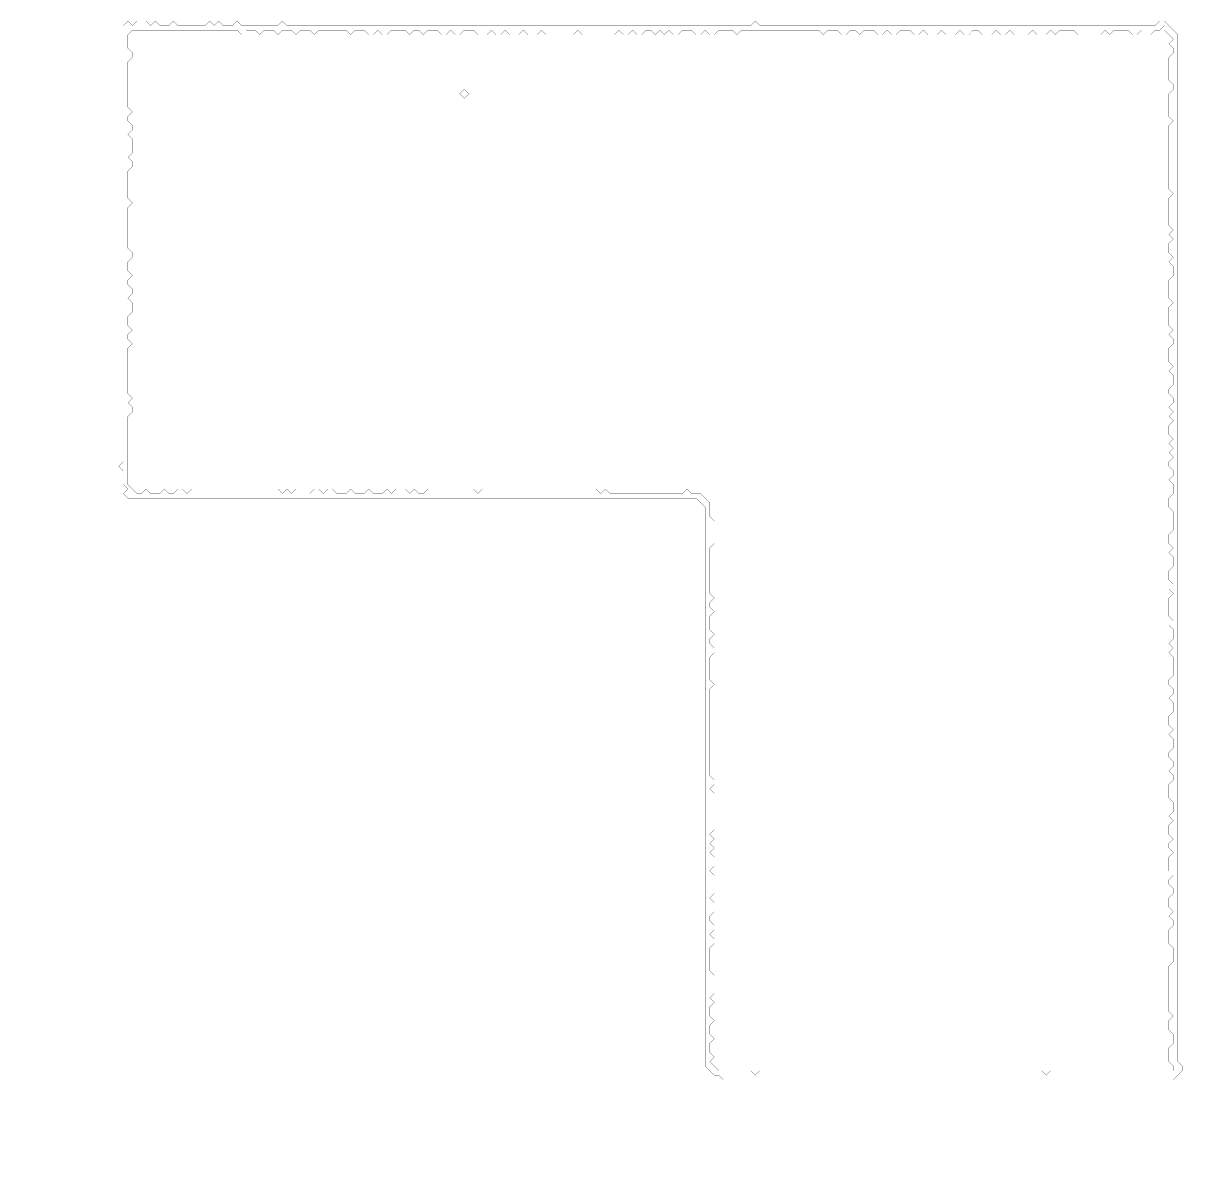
# Model space of a CAD drawing. Header units: metres. Extents: x 0 to 5055, y -5055 to 0.
# Drawn here: x 0 to 2528, y -5055 to -2537 of the extents above; entities that cross this region are included whole.
import ezdxf

# ---------------------------------------------------------------- set-up
doc = ezdxf.new("R2010")
doc.units = ezdxf.units.M
doc.layers.add('conductor', color=1, linetype='Continuous')
doc.layers.add('substrate', color=5, linetype='Continuous')

msp = doc.modelspace()

# ---------------------------------------------------------------- linework, layer by layer
at = {"layer": 'conductor', "const_width": 0.5}
for points in [[(2483, -2542.4), (2473.1, -2552.3), (2463.3, -2552.3), (2453.4, -2562.2), (2443.5, -2562.2), (2433.6, -2552.3), (2423.7, -2562.2), (2413.8, -2562.2), (2403.9, -2552.3), (2394, -2552.3), (2384.1, -2552.3), (2374.2, -2552.3), (2364.3, -2562.2), (2354.4, -2552.3), (2344.5, -2562.2), (2334.6, -2562.2), (2324.8, -2562.2), (2314.9, -2562.2), (2305, -2562.2), (2295.1, -2562.2), (2285.2, -2552.3), (2275.3, -2552.3), (2265.4, -2552.3), (2255.5, -2552.3), (2245.6, -2562.2), (2235.7, -2552.3), (2225.8, -2562.2), (2215.9, -2562.2), (2206, -2562.2), (2196.2, -2552.3), (2186.3, -2562.2), (2176.4, -2562.2), (2166.5, -2562.2), (2156.6, -2562.2), (2146.7, -2552.3), (2136.8, -2562.2), (2126.9, -2562.2), (2117, -2552.3), (2107.1, -2562.2), (2097.2, -2562.2), (2087.3, -2562.2), (2077.4, -2552.3), (2067.5, -2552.3), (2057.7, -2562.2), (2047.8, -2562.2), (2037.9, -2552.3), (2028, -2562.2), (2018.1, -2562.2), (2008.2, -2562.2), (1998.3, -2552.3), (1988.4, -2562.2), (1978.5, -2562.2), (1968.6, -2562.2), (1958.7, -2552.3), (1948.8, -2562.2), (1938.9, -2562.2), (1929.1, -2552.3), (1919.2, -2552.3), (1909.3, -2552.3), (1899.4, -2562.2), (1889.5, -2562.2), (1879.6, -2552.3), (1869.7, -2562.2), (1859.8, -2562.2), (1849.9, -2552.3), (1840, -2552.3), (1830.1, -2552.3), (1820.2, -2562.2), (1810.3, -2552.3), (1800.4, -2552.3), (1790.6, -2562.2), (1780.7, -2562.2), (1770.8, -2552.3), (1760.9, -2552.3), (1751, -2552.3), (1741.1, -2562.2), (1731.2, -2552.3), (1721.3, -2552.3), (1711.4, -2552.3), (1701.5, -2552.3), (1691.6, -2552.3), (1681.7, -2552.3), (1671.8, -2552.3), (1662, -2552.3), (1652.1, -2552.3), (1642.2, -2552.3), (1632.3, -2552.3), (1622.4, -2552.3), (1612.5, -2552.3), (1602.6, -2552.3), (1592.7, -2552.3), (1582.8, -2552.3), (1572.9, -2552.3), (1563, -2552.3), (1553.1, -2562.2), (1543.2, -2552.3), (1533.3, -2552.3), (1523.5, -2552.3), (1513.6, -2552.3), (1503.7, -2562.2), (1493.8, -2562.2), (1483.9, -2552.3), (1474, -2562.2), (1464.1, -2562.2), (1454.2, -2552.3), (1444.3, -2552.3), (1434.4, -2552.3), (1424.5, -2562.2), (1414.6, -2562.2), (1404.7, -2552.3), (1394.9, -2562.2), (1385, -2552.3), (1375.1, -2562.2), (1365.2, -2552.3), (1355.3, -2552.3), (1345.4, -2562.2), (1335.5, -2562.2), (1325.6, -2552.3), (1315.7, -2562.2), (1305.8, -2562.2), (1295.9, -2552.3), (1286, -2562.2), (1276.1, -2562.2), (1266.2, -2562.2), (1256.4, -2562.2), (1246.5, -2562.2), (1236.6, -2562.2), (1226.7, -2562.2), (1216.8, -2562.2), (1206.9, -2552.3), (1197, -2562.2), (1187.1, -2562.2), (1177.2, -2562.2), (1167.3, -2562.2), (1157.4, -2562.2), (1147.5, -2562.2), (1137.6, -2562.2), (1127.8, -2552.3), (1117.9, -2562.2), (1108, -2562.2), (1098.1, -2562.2), (1088.2, -2552.3), (1078.3, -2562.2), (1068.4, -2562.2), (1058.5, -2562.2), (1048.6, -2552.3), (1038.7, -2562.2), (1028.8, -2562.2), (1018.9, -2552.3), (1009, -2562.2), (999.2, -2562.2), (989.3, -2562.2), (979.4, -2552.3), (969.5, -2552.3), (959.6, -2552.3), (949.7, -2562.2), (939.8, -2562.2), (929.9, -2552.3), (920, -2562.2), (910.1, -2562.2), (900.2, -2552.3), (890.3, -2552.3), (880.4, -2552.3), (870.5, -2562.2), (860.7, -2552.3), (850.8, -2552.3), (840.9, -2562.2), (831, -2552.3), (821.1, -2552.3), (811.2, -2552.3), (801.3, -2552.3), (791.4, -2562.2), (781.5, -2562.2), (771.6, -2552.3), (761.7, -2562.2), (751.8, -2562.2), (741.9, -2552.3), (732.1, -2552.3), (722.2, -2552.3), (712.3, -2562.2), (702.4, -2552.3), (692.5, -2552.3), (682.6, -2552.3), (672.7, -2552.3), (662.8, -2552.3), (652.9, -2552.3), (643, -2552.3), (633.1, -2562.2), (623.2, -2552.3), (613.3, -2552.3), (603.4, -2552.3), (593.6, -2562.2), (583.7, -2552.3), (573.8, -2552.3), (563.9, -2552.3), (554, -2562.2), (544.1, -2552.3), (534.2, -2552.3), (524.3, -2552.3), (514.4, -2562.2), (504.5, -2552.3), (494.6, -2552.3), (484.7, -2552.3), (474.8, -2562.2), (465, -2552.3), (455.1, -2552.3), (445.2, -2552.3), (435.3, -2552.3), (425.4, -2552.3), (415.5, -2552.3), (405.6, -2552.3), (395.7, -2552.3), (385.8, -2552.3), (375.9, -2552.3), (366, -2552.3), (356.1, -2552.3), (346.2, -2552.3), (336.3, -2552.3), (326.5, -2552.3), (316.6, -2552.3), (306.7, -2552.3), (296.8, -2552.3), (286.9, -2552.3), (277, -2552.3), (267.1, -2552.3), (257.2, -2552.3), (247.3, -2552.3), (237.4, -2552.3), (227.5, -2562.2), (227.5, -2572.1), (227.5, -2582), (227.5, -2591.9), (237.4, -2601.7), (237.4, -2611.6), (227.5, -2621.5), (227.5, -2631.4), (227.5, -2641.3), (227.5, -2651.2), (227.5, -2661.1), (227.5, -2671), (227.5, -2680.9), (227.5, -2690.8), (227.5, -2700.7), (227.5, -2710.6), (227.5, -2720.5), (237.4, -2730.4), (227.5, -2740.2), (227.5, -2750.1), (237.4, -2760), (237.4, -2769.9), (227.5, -2779.8), (237.4, -2789.7), (237.4, -2799.6), (237.4, -2809.5), (237.4, -2819.4), (227.5, -2829.3), (237.4, -2839.2), (237.4, -2849.1), (227.5, -2859), (227.5, -2868.8), (227.5, -2878.7), (227.5, -2888.6), (227.5, -2898.5), (227.5, -2908.4), (227.5, -2918.3), (237.4, -2928.2), (227.5, -2938.1), (227.5, -2948), (227.5, -2957.9), (227.5, -2967.8), (227.5, -2977.7), (227.5, -2987.6), (227.5, -2997.5), (227.5, -3007.3), (227.5, -3017.2), (227.5, -3027.1), (237.4, -3037), (237.4, -3046.9), (227.5, -3056.8), (227.5, -3066.7), (227.5, -3076.6), (237.4, -3086.5), (227.5, -3096.4), (227.5, -3106.3), (237.4, -3116.2), (237.4, -3126.1), (227.5, -3135.9), (237.4, -3145.8), (237.4, -3155.7), (237.4, -3165.6), (227.5, -3175.5), (227.5, -3185.4), (227.5, -3195.3), (237.4, -3205.2), (227.5, -3215.1), (227.5, -3225), (237.4, -3234.9), (227.5, -3244.8), (227.5, -3254.7), (227.5, -3264.6), (227.5, -3274.4), (227.5, -3284.3), (227.5, -3294.2), (227.5, -3304.1), (227.5, -3314), (227.5, -3323.9), (227.5, -3333.8), (227.5, -3343.7), (237.4, -3353.6), (227.5, -3363.5), (237.4, -3373.4), (237.4, -3383.3), (227.5, -3393.2), (227.5, -3403), (227.5, -3412.9), (227.5, -3422.8), (227.5, -3432.7), (227.5, -3442.6), (227.5, -3452.5), (227.5, -3462.4), (227.5, -3472.3), (227.5, -3482.2), (227.5, -3492.1), (227.5, -3502), (227.5, -3511.9), (227.5, -3521.8), (227.5, -3531.7), (227.5, -3541.5), (237.4, -3551.4), (247.3, -3561.3), (257.2, -3561.3), (267.1, -3551.4), (277, -3561.3), (286.9, -3561.3), (296.8, -3561.3), (306.7, -3551.4), (316.6, -3561.3), (326.5, -3561.3), (336.3, -3551.4), (346.2, -3551.4), (356.1, -3561.3), (366, -3551.4), (375.9, -3551.4), (385.8, -3551.4), (395.7, -3551.4), (405.6, -3551.4), (415.5, -3551.4), (425.4, -3551.4), (435.3, -3551.4), (445.2, -3551.4), (455.1, -3551.4), (465, -3551.4), (474.8, -3551.4), (484.7, -3551.4), (494.6, -3551.4), (504.5, -3551.4), (514.4, -3551.4), (524.3, -3551.4), (534.2, -3551.4), (544.1, -3551.4), (554, -3551.4), (563.9, -3561.3), (573.8, -3551.4), (583.7, -3561.3), (593.6, -3551.4), (603.4, -3551.4), (613.3, -3551.4), (623.2, -3561.3), (633.1, -3551.4), (643, -3551.4), (652.9, -3561.3), (662.8, -3551.4), (672.7, -3551.4), (682.6, -3561.3), (692.5, -3561.3), (702.4, -3561.3), (712.3, -3551.4), (722.2, -3561.3), (732.1, -3561.3), (741.9, -3561.3), (751.8, -3551.4), (761.7, -3561.3), (771.6, -3561.3), (781.5, -3561.3), (791.4, -3551.4), (801.3, -3561.3), (811.2, -3551.4), (821.1, -3551.4), (831, -3551.4), (840.9, -3561.3), (850.8, -3551.4), (860.7, -3561.3), (870.5, -3561.3), (880.4, -3551.4), (890.3, -3551.4), (900.2, -3551.4), (910.1, -3551.4), (920, -3551.4), (929.9, -3551.4), (939.8, -3551.4), (949.7, -3551.4), (959.6, -3551.4), (969.5, -3551.4), (979.4, -3551.4), (989.3, -3561.3), (999.2, -3551.4), (1009, -3551.4), (1018.9, -3551.4), (1028.8, -3551.4), (1038.7, -3551.4), (1048.6, -3551.4), (1058.5, -3551.4), (1068.4, -3551.4), (1078.3, -3551.4), (1088.2, -3551.4), (1098.1, -3551.4), (1108, -3551.4), (1117.9, -3551.4), (1127.8, -3551.4), (1137.6, -3551.4), (1147.5, -3551.4), (1157.4, -3551.4), (1167.3, -3551.4), (1177.2, -3551.4), (1187.1, -3551.4), (1197, -3551.4), (1206.9, -3551.4), (1216.8, -3551.4), (1226.7, -3551.4), (1236.6, -3551.4), (1246.5, -3551.4), (1256.4, -3561.3), (1266.2, -3551.4), (1276.1, -3561.3), (1286, -3561.3), (1295.9, -3561.3), (1305.8, -3561.3), (1315.7, -3561.3), (1325.6, -3561.3), (1335.5, -3561.3), (1345.4, -3561.3), (1355.3, -3561.3), (1365.2, -3561.3), (1375.1, -3561.3), (1385, -3561.3), (1394.9, -3561.3), (1404.7, -3561.3), (1414.6, -3561.3), (1424.5, -3561.3), (1434.4, -3561.3), (1444.3, -3551.4), (1454.2, -3561.3), (1464.1, -3561.3), (1474, -3561.3), (1483.9, -3571.2), (1493.8, -3581.1), (1493.8, -3591), (1493.8, -3600.9), (1493.8, -3610.8), (1503.7, -3620.7), (1503.7, -3630.6), (1503.7, -3640.5), (1503.7, -3650.4), (1503.7, -3660.3), (1503.7, -3670.1), (1493.8, -3680), (1493.8, -3689.9), (1493.8, -3699.8), (1493.8, -3709.7), (1493.8, -3719.6), (1493.8, -3729.5), (1493.8, -3739.4), (1493.8, -3749.3), (1493.8, -3759.2), (1493.8, -3769.1), (1493.8, -3779), (1503.7, -3788.9), (1493.8, -3798.8), (1493.8, -3808.6), (1503.7, -3818.5), (1493.8, -3828.4), (1493.8, -3838.3), (1493.8, -3848.2), (1493.8, -3858.1), (1503.7, -3868), (1493.8, -3877.9), (1493.8, -3887.8), (1503.7, -3897.7), (1503.7, -3907.6), (1493.8, -3917.5), (1493.8, -3927.4), (1493.8, -3937.2), (1493.8, -3947.1), (1493.8, -3957), (1493.8, -3966.9), (1503.7, -3976.8), (1493.8, -3986.7), (1493.8, -3996.6), (1493.8, -4006.5), (1493.8, -4016.4), (1493.8, -4026.3), (1493.8, -4036.2), (1493.8, -4046.1), (1493.8, -4056), (1493.8, -4065.8), (1493.8, -4075.7), (1493.8, -4085.6), (1493.8, -4095.5), (1493.8, -4105.4), (1493.8, -4115.3), (1493.8, -4125.2), (1493.8, -4135.1), (1493.8, -4145), (1493.8, -4154.9), (1493.8, -4164.8), (1493.8, -4174.7), (1503.7, -4184.6), (1503.7, -4194.5), (1493.8, -4204.3), (1503.7, -4214.2), (1503.7, -4224.1), (1503.7, -4234), (1503.7, -4243.9), (1503.7, -4253.8), (1503.7, -4263.7), (1503.7, -4273.6), (1503.7, -4283.5), (1503.7, -4293.4), (1493.8, -4303.3), (1503.7, -4313.2), (1493.8, -4323.1), (1503.7, -4332.9), (1493.8, -4342.8), (1503.7, -4352.7), (1503.7, -4362.6), (1503.7, -4372.5), (1493.8, -4382.4), (1503.7, -4392.3), (1503.7, -4402.2), (1503.7, -4412.1), (1503.7, -4422), (1503.7, -4431.9), (1493.8, -4441.8), (1503.7, -4451.7), (1503.7, -4461.6), (1503.7, -4471.4), (1493.8, -4481.3), (1493.8, -4491.2), (1503.7, -4501.1), (1503.7, -4511), (1493.8, -4520.9), (1503.7, -4530.8), (1503.7, -4540.7), (1493.8, -4550.6), (1493.8, -4560.5), (1493.8, -4570.4), (1493.8, -4580.3), (1493.8, -4590.2), (1493.8, -4600), (1503.7, -4609.9), (1503.7, -4619.8), (1503.7, -4629.7), (1503.7, -4639.6), (1503.7, -4649.5), (1493.8, -4659.4), (1503.7, -4669.3), (1493.8, -4679.2), (1493.8, -4689.1), (1493.8, -4699), (1503.7, -4708.9), (1493.8, -4718.8), (1493.8, -4728.7), (1493.8, -4738.5), (1503.7, -4748.4), (1493.8, -4758.3), (1493.8, -4768.2), (1493.8, -4778.1), (1503.7, -4788), (1493.8, -4797.9), (1503.7, -4807.8), (1513.6, -4817.7), (1523.5, -4817.7), (1533.3, -4817.7), (1543.2, -4817.7), (1553.1, -4817.7), (1563, -4817.7), (1572.9, -4817.7), (1582.8, -4817.7), (1592.7, -4827.6), (1602.6, -4817.7), (1612.5, -4817.7), (1622.4, -4817.7), (1632.3, -4817.7), (1642.2, -4817.7), (1652.1, -4817.7), (1662, -4817.7), (1671.8, -4817.7), (1681.7, -4817.7), (1691.6, -4817.7), (1701.5, -4817.7), (1711.4, -4817.7), (1721.3, -4817.7), (1731.2, -4817.7), (1741.1, -4817.7), (1751, -4817.7), (1760.9, -4817.7), (1770.8, -4817.7), (1780.7, -4817.7), (1790.6, -4817.7), (1800.4, -4817.7), (1810.3, -4817.7), (1820.2, -4817.7), (1830.1, -4817.7), (1840, -4817.7), (1849.9, -4817.7), (1859.8, -4817.7), (1869.7, -4817.7), (1879.6, -4817.7), (1889.5, -4817.7), (1899.4, -4817.7), (1909.3, -4817.7), (1919.2, -4817.7), (1929.1, -4817.7), (1938.9, -4817.7), (1948.8, -4817.7), (1958.7, -4817.7), (1968.6, -4817.7), (1978.5, -4817.7), (1988.4, -4817.7), (1998.3, -4817.7), (2008.2, -4817.7), (2018.1, -4817.7), (2028, -4817.7), (2037.9, -4817.7), (2047.8, -4817.7), (2057.7, -4817.7), (2067.5, -4817.7), (2077.4, -4817.7), (2087.3, -4817.7), (2097.2, -4817.7), (2107.1, -4817.7), (2117, -4817.7), (2126.9, -4817.7), (2136.8, -4817.7), (2146.7, -4817.7), (2156.6, -4817.7), (2166.5, -4817.7), (2176.4, -4817.7), (2186.3, -4817.7), (2196.2, -4817.7), (2206, -4817.7), (2215.9, -4817.7), (2225.8, -4827.6), (2235.7, -4817.7), (2245.6, -4817.7), (2255.5, -4817.7), (2265.4, -4817.7), (2275.3, -4817.7), (2285.2, -4817.7), (2295.1, -4817.7), (2305, -4817.7), (2314.9, -4817.7), (2324.8, -4817.7), (2334.6, -4817.7), (2344.5, -4817.7), (2354.4, -4817.7), (2364.3, -4817.7), (2374.2, -4817.7), (2384.1, -4817.7), (2394, -4817.7), (2403.9, -4817.7), (2413.8, -4817.7), (2423.7, -4817.7), (2433.6, -4817.7), (2443.5, -4817.7), (2453.4, -4817.7), (2463.3, -4817.7), (2473.1, -4817.7), (2483, -4817.7), (2492.9, -4817.7), (2502.8, -4817.7), (2502.8, -4807.8), (2492.9, -4797.9), (2492.9, -4788), (2492.9, -4778.1), (2492.9, -4768.2), (2502.8, -4758.3), (2502.8, -4748.4), (2502.8, -4738.5), (2492.9, -4728.7), (2492.9, -4718.8), (2492.9, -4708.9), (2502.8, -4699), (2492.9, -4689.1), (2492.9, -4679.2), (2492.9, -4669.3), (2492.9, -4659.4), (2492.9, -4649.5), (2492.9, -4639.6), (2492.9, -4629.7), (2492.9, -4619.8), (2492.9, -4609.9), (2492.9, -4600), (2492.9, -4590.2), (2502.8, -4580.3), (2502.8, -4570.4), (2502.8, -4560.5), (2502.8, -4550.6), (2492.9, -4540.7), (2492.9, -4530.8), (2492.9, -4520.9), (2492.9, -4511), (2502.8, -4501.1), (2502.8, -4491.2), (2492.9, -4481.3), (2502.8, -4471.4), (2492.9, -4461.6), (2492.9, -4451.7), (2492.9, -4441.8), (2502.8, -4431.9), (2502.8, -4422), (2492.9, -4412.1), (2492.9, -4402.2), (2502.8, -4392.3), (2492.9, -4382.4), (2492.9, -4372.5), (2492.9, -4362.6), (2492.9, -4352.7), (2502.8, -4342.8), (2492.9, -4332.9), (2492.9, -4323.1), (2502.8, -4313.2), (2492.9, -4303.3), (2492.9, -4293.4), (2492.9, -4283.5), (2502.8, -4273.6), (2492.9, -4263.7), (2502.8, -4253.8), (2502.8, -4243.9), (2502.8, -4234), (2492.9, -4224.1), (2492.9, -4214.2), (2492.9, -4204.3), (2492.9, -4194.5), (2502.8, -4184.6), (2502.8, -4174.7), (2492.9, -4164.8), (2502.8, -4154.9), (2502.8, -4145), (2492.9, -4135.1), (2492.9, -4125.2), (2502.8, -4115.3), (2502.8, -4105.4), (2502.8, -4095.5), (2492.9, -4085.6), (2502.8, -4075.7), (2492.9, -4065.8), (2492.9, -4056), (2492.9, -4046.1), (2502.8, -4036.2), (2502.8, -4026.3), (2502.8, -4016.4), (2492.9, -4006.5), (2502.8, -3996.6), (2502.8, -3986.7), (2492.9, -3976.8), (2492.9, -3966.9), (2502.8, -3957), (2502.8, -3947.1), (2502.8, -3937.2), (2502.8, -3927.4), (2502.8, -3917.5), (2492.9, -3907.6), (2502.8, -3897.7), (2492.9, -3887.8), (2502.8, -3877.9), (2502.8, -3868), (2502.8, -3858.1), (2492.9, -3848.2), (2502.8, -3838.3), (2492.9, -3828.4), (2492.9, -3818.5), (2492.9, -3808.6), (2492.9, -3798.8), (2492.9, -3788.9), (2502.8, -3779), (2492.9, -3769.1), (2502.8, -3759.2), (2492.9, -3749.3), (2492.9, -3739.4), (2492.9, -3729.5), (2502.8, -3719.6), (2502.8, -3709.7), (2502.8, -3699.8), (2492.9, -3689.9), (2502.8, -3680), (2492.9, -3670.1), (2492.9, -3660.3), (2492.9, -3650.4), (2502.8, -3640.5), (2502.8, -3630.6), (2502.8, -3620.7), (2502.8, -3610.8), (2502.8, -3600.9), (2492.9, -3591), (2492.9, -3581.1), (2492.9, -3571.2), (2502.8, -3561.3), (2502.8, -3551.4), (2502.8, -3541.5), (2492.9, -3531.7), (2502.8, -3521.8), (2502.8, -3511.9), (2492.9, -3502), (2492.9, -3492.1), (2502.8, -3482.2), (2492.9, -3472.3), (2502.8, -3462.4), (2492.9, -3452.5), (2502.8, -3442.6), (2492.9, -3432.7), (2492.9, -3422.8), (2492.9, -3412.9), (2502.8, -3403), (2492.9, -3393.2), (2502.8, -3383.3), (2492.9, -3373.4), (2502.8, -3363.5), (2502.8, -3353.6), (2492.9, -3343.7), (2492.9, -3333.8), (2502.8, -3323.9), (2502.8, -3314), (2502.8, -3304.1), (2492.9, -3294.2), (2502.8, -3284.3), (2492.9, -3274.4), (2492.9, -3264.6), (2492.9, -3254.7), (2492.9, -3244.8), (2502.8, -3234.9), (2502.8, -3225), (2492.9, -3215.1), (2502.8, -3205.2), (2492.9, -3195.3), (2492.9, -3185.4), (2492.9, -3175.5), (2492.9, -3165.6), (2492.9, -3155.7), (2502.8, -3145.8), (2492.9, -3135.9), (2492.9, -3126.1), (2492.9, -3116.2), (2492.9, -3106.3), (2492.9, -3096.4), (2502.8, -3086.5), (2502.8, -3076.6), (2502.8, -3066.7), (2492.9, -3056.8), (2502.8, -3046.9), (2492.9, -3037), (2492.9, -3027.1), (2492.9, -3017.2), (2502.8, -3007.3), (2492.9, -2997.5), (2502.8, -2987.6), (2492.9, -2977.7), (2492.9, -2967.8), (2492.9, -2957.9), (2492.9, -2948), (2492.9, -2938.1), (2492.9, -2928.2), (2492.9, -2918.3), (2502.8, -2908.4), (2492.9, -2898.5), (2492.9, -2888.6), (2492.9, -2878.7), (2492.9, -2868.8), (2492.9, -2859), (2492.9, -2849.1), (2492.9, -2839.2), (2492.9, -2829.3), (2492.9, -2819.4), (2492.9, -2809.5), (2492.9, -2799.6), (2492.9, -2789.7), (2492.9, -2779.8), (2492.9, -2769.9), (2492.9, -2760), (2502.8, -2750.1), (2492.9, -2740.2), (2492.9, -2730.4), (2492.9, -2720.5), (2492.9, -2710.6), (2492.9, -2700.7), (2492.9, -2690.8), (2502.8, -2680.9), (2502.8, -2671), (2492.9, -2661.1), (2492.9, -2651.2), (2492.9, -2641.3), (2492.9, -2631.4), (2492.9, -2621.5), (2492.9, -2611.6), (2502.8, -2601.7), (2502.8, -2591.9), (2492.9, -2582), (2502.8, -2572.1), (2492.9, -2562.2), (2483, -2552.3)], [(949.7, -2690.8), (959.6, -2680.9), (969.5, -2690.8), (959.6, -2700.7)]]:
    msp.add_lwpolyline(points, close=True, dxfattribs=at)
at = {"layer": 'substrate', "const_width": 0.5}
for points in [[(0, -2532.5), (0, -2542.4), (0, -2552.3), (0, -2562.2), (0, -2572.1), (0, -2582), (0, -2591.9), (0, -2601.7), (0, -2611.6), (0, -2621.5), (0, -2631.4), (0, -2641.3), (0, -2651.2), (0, -2661.1), (0, -2671), (0, -2680.9), (0, -2690.8), (0, -2700.7), (0, -2710.6), (0, -2720.5), (0, -2730.4), (0, -2740.2), (0, -2750.1), (0, -2760), (0, -2769.9), (0, -2779.8), (0, -2789.7), (0, -2799.6), (0, -2809.5), (0, -2819.4), (0, -2829.3), (0, -2839.2), (0, -2849.1), (0, -2859), (0, -2868.8), (0, -2878.7), (0, -2888.6), (0, -2898.5), (0, -2908.4), (0, -2918.3), (0, -2928.2), (0, -2938.1), (0, -2948), (0, -2957.9), (0, -2967.8), (0, -2977.7), (0, -2987.6), (0, -2997.5), (0, -3007.3), (0, -3017.2), (0, -3027.1), (0, -3037), (0, -3046.9), (0, -3056.8), (0, -3066.7), (0, -3076.6), (0, -3086.5), (0, -3096.4), (0, -3106.3), (0, -3116.2), (0, -3126.1), (0, -3135.9), (0, -3145.8), (0, -3155.7), (0, -3165.6), (0, -3175.5), (0, -3185.4), (0, -3195.3), (0, -3205.2), (0, -3215.1), (0, -3225), (0, -3234.9), (0, -3244.8), (0, -3254.7), (0, -3264.6), (0, -3274.4), (0, -3284.3), (0, -3294.2), (0, -3304.1), (0, -3314), (0, -3323.9), (0, -3333.8), (0, -3343.7), (0, -3353.6), (0, -3363.5), (0, -3373.4), (0, -3383.3), (0, -3393.2), (0, -3403), (0, -3412.9), (0, -3422.8), (0, -3432.7), (0, -3442.6), (0, -3452.5), (0, -3462.4), (0, -3472.3), (0, -3482.2), (0, -3492.1), (0, -3502), (0, -3511.9), (0, -3521.8), (0, -3531.7), (0, -3541.5), (0, -3551.4), (0, -3561.3), (0, -3571.2), (0, -3581.1), (0, -3591), (0, -3600.9), (0, -3610.8), (0, -3620.7), (0, -3630.6), (0, -3640.5), (0, -3650.4), (0, -3660.3), (0, -3670.1), (0, -3680), (0, -3689.9), (0, -3699.8), (0, -3709.7), (0, -3719.6), (0, -3729.5), (0, -3739.4), (0, -3749.3), (0, -3759.2), (0, -3769.1), (0, -3779), (0, -3788.9), (0, -3798.8), (0, -3808.6), (0, -3818.5), (0, -3828.4), (0, -3838.3), (0, -3848.2), (0, -3858.1), (0, -3868), (0, -3877.9), (0, -3887.8), (0, -3897.7), (0, -3907.6), (0, -3917.5), (0, -3927.4), (0, -3937.2), (0, -3947.1), (0, -3957), (0, -3966.9), (0, -3976.8), (0, -3986.7), (0, -3996.6), (0, -4006.5), (0, -4016.4), (0, -4026.3), (0, -4036.2), (0, -4046.1), (0, -4056), (0, -4065.8), (0, -4075.7), (0, -4085.6), (0, -4095.5), (0, -4105.4), (0, -4115.3), (0, -4125.2), (0, -4135.1), (0, -4145), (0, -4154.9), (0, -4164.8), (0, -4174.7), (0, -4184.6), (0, -4194.5), (0, -4204.3), (0, -4214.2), (0, -4224.1), (0, -4234), (0, -4243.9), (0, -4253.8), (0, -4263.7), (0, -4273.6), (0, -4283.5), (0, -4293.4), (0, -4303.3), (0, -4313.2), (0, -4323.1), (0, -4332.9), (0, -4342.8), (0, -4352.7), (0, -4362.6), (0, -4372.5), (0, -4382.4), (0, -4392.3), (0, -4402.2), (0, -4412.1), (0, -4422), (0, -4431.9), (0, -4441.8), (0, -4451.7), (0, -4461.6), (0, -4471.4), (0, -4481.3), (0, -4491.2), (0, -4501.1), (0, -4511), (0, -4520.9), (0, -4530.8), (0, -4540.7), (0, -4550.6), (0, -4560.5), (0, -4570.4), (0, -4580.3), (0, -4590.2), (0, -4600), (0, -4609.9), (0, -4619.8), (0, -4629.7), (0, -4639.6), (0, -4649.5), (0, -4659.4), (0, -4669.3), (0, -4679.2), (0, -4689.1), (0, -4699), (0, -4708.9), (0, -4718.8), (0, -4728.7), (0, -4738.5), (0, -4748.4), (0, -4758.3), (0, -4768.2), (0, -4778.1), (0, -4788), (0, -4797.9), (0, -4807.8), (0, -4817.7), (0, -4827.6), (0, -4837.5), (0, -4847.4), (0, -4857.3), (0, -4867.1), (0, -4877), (0, -4886.9), (0, -4896.8), (0, -4906.7), (0, -4916.6), (0, -4926.5), (0, -4936.4), (0, -4946.3), (0, -4956.2), (0, -4966.1), (0, -4976), (0, -4985.9), (0, -4995.8), (0, -5005.6), (0, -5015.5), (0, -5025.4), (0, -5035.3), (0, -5045.2), (0, -5055.1), (9.9, -5055.1), (19.8, -5055.1), (29.7, -5055.1), (39.6, -5055.1), (49.5, -5055.1), (59.4, -5055.1), (69.2, -5055.1), (79.1, -5055.1), (89, -5055.1), (98.9, -5055.1), (108.8, -5055.1), (118.7, -5055.1), (128.6, -5055.1), (138.5, -5055.1), (148.4, -5055.1), (158.3, -5055.1), (168.2, -5055.1), (178.1, -5055.1), (188, -5055.1), (197.9, -5055.1), (207.7, -5055.1), (217.6, -5055.1), (227.5, -5055.1), (237.4, -5055.1), (247.3, -5055.1), (257.2, -5055.1), (267.1, -5055.1), (277, -5055.1), (286.9, -5055.1), (296.8, -5055.1), (306.7, -5055.1), (316.6, -5055.1), (326.5, -5055.1), (336.3, -5055.1), (346.2, -5055.1), (356.1, -5055.1), (366, -5055.1), (375.9, -5055.1), (385.8, -5055.1), (395.7, -5055.1), (405.6, -5055.1), (415.5, -5055.1), (425.4, -5055.1), (435.3, -5055.1), (445.2, -5055.1), (455.1, -5055.1), (465, -5055.1), (474.8, -5055.1), (484.7, -5055.1), (494.6, -5055.1), (504.5, -5055.1), (514.4, -5055.1), (524.3, -5055.1), (534.2, -5055.1), (544.1, -5055.1), (554, -5055.1), (563.9, -5055.1), (573.8, -5055.1), (583.7, -5055.1), (593.6, -5055.1), (603.4, -5055.1), (613.3, -5055.1), (623.2, -5055.1), (633.1, -5055.1), (643, -5055.1), (652.9, -5055.1), (662.8, -5055.1), (672.7, -5055.1), (682.6, -5055.1), (692.5, -5055.1), (702.4, -5055.1), (712.3, -5055.1), (722.2, -5055.1), (732.1, -5055.1), (741.9, -5055.1), (751.8, -5055.1), (761.7, -5055.1), (771.6, -5055.1), (781.5, -5055.1), (791.4, -5055.1), (801.3, -5055.1), (811.2, -5055.1), (821.1, -5055.1), (831, -5055.1), (840.9, -5055.1), (850.8, -5055.1), (860.7, -5055.1), (870.5, -5055.1), (880.4, -5055.1), (890.3, -5055.1), (900.2, -5055.1), (910.1, -5055.1), (920, -5055.1), (929.9, -5055.1), (939.8, -5055.1), (949.7, -5055.1), (959.6, -5055.1), (969.5, -5055.1), (979.4, -5055.1), (989.3, -5055.1), (999.2, -5055.1), (1009, -5055.1), (1018.9, -5055.1), (1028.8, -5055.1), (1038.7, -5055.1), (1048.6, -5055.1), (1058.5, -5055.1), (1068.4, -5055.1), (1078.3, -5055.1), (1088.2, -5055.1), (1098.1, -5055.1), (1108, -5055.1), (1117.9, -5055.1), (1127.8, -5055.1), (1137.6, -5055.1), (1147.5, -5055.1), (1157.4, -5055.1), (1167.3, -5055.1), (1177.2, -5055.1), (1187.1, -5055.1), (1197, -5055.1), (1206.9, -5055.1), (1216.8, -5055.1), (1226.7, -5055.1), (1236.6, -5055.1), (1246.5, -5055.1), (1256.4, -5055.1), (1266.2, -5055.1), (1276.1, -5055.1), (1286, -5055.1), (1295.9, -5055.1), (1305.8, -5055.1), (1315.7, -5055.1), (1325.6, -5055.1), (1335.5, -5055.1), (1345.4, -5055.1), (1355.3, -5055.1), (1365.2, -5055.1), (1375.1, -5055.1), (1385, -5055.1), (1394.9, -5055.1), (1404.7, -5055.1), (1414.6, -5055.1), (1424.5, -5055.1), (1434.4, -5055.1), (1444.3, -5055.1), (1454.2, -5055.1), (1464.1, -5055.1), (1474, -5055.1), (1483.9, -5055.1), (1493.8, -5055.1), (1503.7, -5055.1), (1513.6, -5055.1), (1523.5, -5055.1), (1533.3, -5055.1), (1543.2, -5055.1), (1553.1, -5055.1), (1563, -5055.1), (1572.9, -5055.1), (1582.8, -5055.1), (1592.7, -5055.1), (1602.6, -5055.1), (1612.5, -5055.1), (1622.4, -5055.1), (1632.3, -5055.1), (1642.2, -5055.1), (1652.1, -5055.1), (1662, -5055.1), (1671.8, -5055.1), (1681.7, -5055.1), (1691.6, -5055.1), (1701.5, -5055.1), (1711.4, -5055.1), (1721.3, -5055.1), (1731.2, -5055.1), (1741.1, -5055.1), (1751, -5055.1), (1760.9, -5055.1), (1770.8, -5055.1), (1780.7, -5055.1), (1790.6, -5055.1), (1800.4, -5055.1), (1810.3, -5055.1), (1820.2, -5055.1), (1830.1, -5055.1), (1840, -5055.1), (1849.9, -5055.1), (1859.8, -5055.1), (1869.7, -5055.1), (1879.6, -5055.1), (1889.5, -5055.1), (1899.4, -5055.1), (1909.3, -5055.1), (1919.2, -5055.1), (1929.1, -5055.1), (1938.9, -5055.1), (1948.8, -5055.1), (1958.7, -5055.1), (1968.6, -5055.1), (1978.5, -5055.1), (1988.4, -5055.1), (1998.3, -5055.1), (2008.2, -5055.1), (2018.1, -5055.1), (2028, -5055.1), (2037.9, -5055.1), (2047.8, -5055.1), (2057.7, -5055.1), (2067.5, -5055.1), (2077.4, -5055.1), (2087.3, -5055.1), (2097.2, -5055.1), (2107.1, -5055.1), (2117, -5055.1), (2126.9, -5055.1), (2136.8, -5055.1), (2146.7, -5055.1), (2156.6, -5055.1), (2166.5, -5055.1), (2176.4, -5055.1), (2186.3, -5055.1), (2196.2, -5055.1), (2206, -5055.1), (2215.9, -5055.1), (2225.8, -5055.1), (2235.7, -5055.1), (2245.6, -5055.1), (2255.5, -5055.1), (2265.4, -5055.1), (2275.3, -5055.1), (2285.2, -5055.1), (2295.1, -5055.1), (2305, -5055.1), (2314.9, -5055.1), (2324.8, -5055.1), (2334.6, -5055.1), (2344.5, -5055.1), (2354.4, -5055.1), (2364.3, -5055.1), (2374.2, -5055.1), (2384.1, -5055.1), (2394, -5055.1), (2403.9, -5055.1), (2413.8, -5055.1), (2423.7, -5055.1), (2433.6, -5055.1), (2443.5, -5055.1), (2453.4, -5055.1), (2463.3, -5055.1), (2473.1, -5055.1), (2483, -5055.1), (2492.9, -5055.1), (2502.8, -5055.1), (2512.7, -5055.1), (2522.6, -5055.1), (2532.5, -5055.1)], [(2483, -2532.5), (2492.9, -2542.4), (2502.8, -2552.3), (2512.7, -2562.2), (2512.7, -2572.1), (2512.7, -2582), (2512.7, -2591.9), (2512.7, -2601.7), (2512.7, -2611.6), (2512.7, -2621.5), (2512.7, -2631.4), (2512.7, -2641.3), (2512.7, -2651.2), (2512.7, -2661.1), (2512.7, -2671), (2512.7, -2680.9), (2512.7, -2690.8), (2512.7, -2700.7), (2512.7, -2710.6), (2512.7, -2720.5), (2512.7, -2730.4), (2512.7, -2740.2), (2512.7, -2750.1), (2512.7, -2760), (2512.7, -2769.9), (2512.7, -2779.8), (2512.7, -2789.7), (2512.7, -2799.6), (2512.7, -2809.5), (2512.7, -2819.4), (2512.7, -2829.3), (2512.7, -2839.2), (2512.7, -2849.1), (2512.7, -2859), (2512.7, -2868.8), (2512.7, -2878.7), (2512.7, -2888.6), (2512.7, -2898.5), (2512.7, -2908.4), (2512.7, -2918.3), (2512.7, -2928.2), (2512.7, -2938.1), (2512.7, -2948), (2512.7, -2957.9), (2512.7, -2967.8), (2512.7, -2977.7), (2512.7, -2987.6), (2512.7, -2997.5), (2512.7, -3007.3), (2512.7, -3017.2), (2512.7, -3027.1), (2512.7, -3037), (2512.7, -3046.9), (2512.7, -3056.8), (2512.7, -3066.7), (2512.7, -3076.6), (2512.7, -3086.5), (2512.7, -3096.4), (2512.7, -3106.3), (2512.7, -3116.2), (2512.7, -3126.1), (2512.7, -3135.9), (2512.7, -3145.8), (2512.7, -3155.7), (2512.7, -3165.6), (2512.7, -3175.5), (2512.7, -3185.4), (2512.7, -3195.3), (2512.7, -3205.2), (2512.7, -3215.1), (2512.7, -3225), (2512.7, -3234.9), (2512.7, -3244.8), (2512.7, -3254.7), (2512.7, -3264.6), (2512.7, -3274.4), (2512.7, -3284.3), (2512.7, -3294.2), (2512.7, -3304.1), (2512.7, -3314), (2512.7, -3323.9), (2512.7, -3333.8), (2512.7, -3343.7), (2512.7, -3353.6), (2512.7, -3363.5), (2512.7, -3373.4), (2512.7, -3383.3), (2512.7, -3393.2), (2512.7, -3403), (2512.7, -3412.9), (2512.7, -3422.8), (2512.7, -3432.7), (2512.7, -3442.6), (2512.7, -3452.5), (2512.7, -3462.4), (2512.7, -3472.3), (2512.7, -3482.2), (2512.7, -3492.1), (2512.7, -3502), (2512.7, -3511.9), (2512.7, -3521.8), (2512.7, -3531.7), (2512.7, -3541.5), (2512.7, -3551.4), (2512.7, -3561.3), (2512.7, -3571.2), (2512.7, -3581.1), (2512.7, -3591), (2512.7, -3600.9), (2512.7, -3610.8), (2512.7, -3620.7), (2512.7, -3630.6), (2512.7, -3640.5), (2512.7, -3650.4), (2512.7, -3660.3), (2512.7, -3670.1), (2512.7, -3680), (2512.7, -3689.9), (2512.7, -3699.8), (2512.7, -3709.7), (2512.7, -3719.6), (2512.7, -3729.5), (2512.7, -3739.4), (2512.7, -3749.3), (2512.7, -3759.2), (2512.7, -3769.1), (2512.7, -3779), (2512.7, -3788.9), (2512.7, -3798.8), (2512.7, -3808.6), (2512.7, -3818.5), (2512.7, -3828.4), (2512.7, -3838.3), (2512.7, -3848.2), (2512.7, -3858.1), (2512.7, -3868), (2512.7, -3877.9), (2512.7, -3887.8), (2512.7, -3897.7), (2512.7, -3907.6), (2512.7, -3917.5), (2512.7, -3927.4), (2512.7, -3937.2), (2512.7, -3947.1), (2512.7, -3957), (2512.7, -3966.9), (2512.7, -3976.8), (2512.7, -3986.7), (2512.7, -3996.6), (2512.7, -4006.5), (2512.7, -4016.4), (2512.7, -4026.3), (2512.7, -4036.2), (2512.7, -4046.1), (2512.7, -4056), (2512.7, -4065.8), (2512.7, -4075.7), (2512.7, -4085.6), (2512.7, -4095.5), (2512.7, -4105.4), (2512.7, -4115.3), (2512.7, -4125.2), (2512.7, -4135.1), (2512.7, -4145), (2512.7, -4154.9), (2512.7, -4164.8), (2512.7, -4174.7), (2512.7, -4184.6), (2512.7, -4194.5), (2512.7, -4204.3), (2512.7, -4214.2), (2512.7, -4224.1), (2512.7, -4234), (2512.7, -4243.9), (2512.7, -4253.8), (2512.7, -4263.7), (2512.7, -4273.6), (2512.7, -4283.5), (2512.7, -4293.4), (2512.7, -4303.3), (2512.7, -4313.2), (2512.7, -4323.1), (2512.7, -4332.9), (2512.7, -4342.8), (2512.7, -4352.7), (2512.7, -4362.6), (2512.7, -4372.5), (2512.7, -4382.4), (2512.7, -4392.3), (2512.7, -4402.2), (2512.7, -4412.1), (2512.7, -4422), (2512.7, -4431.9), (2512.7, -4441.8), (2512.7, -4451.7), (2512.7, -4461.6), (2512.7, -4471.4), (2512.7, -4481.3), (2512.7, -4491.2), (2512.7, -4501.1), (2512.7, -4511), (2512.7, -4520.9), (2512.7, -4530.8), (2512.7, -4540.7), (2512.7, -4550.6), (2512.7, -4560.5), (2512.7, -4570.4), (2512.7, -4580.3), (2512.7, -4590.2), (2512.7, -4600), (2512.7, -4609.9), (2512.7, -4619.8), (2512.7, -4629.7), (2512.7, -4639.6), (2512.7, -4649.5), (2512.7, -4659.4), (2512.7, -4669.3), (2512.7, -4679.2), (2512.7, -4689.1), (2512.7, -4699), (2512.7, -4708.9), (2512.7, -4718.8), (2512.7, -4728.7), (2512.7, -4738.5), (2512.7, -4748.4), (2512.7, -4758.3), (2512.7, -4768.2), (2512.7, -4778.1), (2512.7, -4788), (2512.7, -4797.9), (2522.6, -4807.8), (2522.6, -4817.7), (2512.7, -4827.6), (2502.8, -4837.5), (2492.9, -4837.5), (2483, -4837.5), (2473.1, -4837.5), (2463.3, -4837.5), (2453.4, -4837.5), (2443.5, -4837.5), (2433.6, -4837.5), (2423.7, -4837.5), (2413.8, -4837.5), (2403.9, -4837.5), (2394, -4837.5), (2384.1, -4837.5), (2374.2, -4837.5), (2364.3, -4837.5), (2354.4, -4837.5), (2344.5, -4837.5), (2334.6, -4837.5), (2324.8, -4837.5), (2314.9, -4837.5), (2305, -4837.5), (2295.1, -4837.5), (2285.2, -4837.5), (2275.3, -4837.5), (2265.4, -4837.5), (2255.5, -4837.5), (2245.6, -4837.5), (2235.7, -4837.5), (2225.8, -4837.5), (2215.9, -4837.5), (2206, -4837.5), (2196.2, -4837.5), (2186.3, -4837.5), (2176.4, -4837.5), (2166.5, -4837.5), (2156.6, -4837.5), (2146.7, -4837.5), (2136.8, -4837.5), (2126.9, -4837.5), (2117, -4837.5), (2107.1, -4837.5), (2097.2, -4837.5), (2087.3, -4837.5), (2077.4, -4837.5), (2067.5, -4837.5), (2057.7, -4837.5), (2047.8, -4837.5), (2037.9, -4837.5), (2028, -4837.5), (2018.1, -4837.5), (2008.2, -4837.5), (1998.3, -4837.5), (1988.4, -4837.5), (1978.5, -4837.5), (1968.6, -4837.5), (1958.7, -4837.5), (1948.8, -4837.5), (1938.9, -4837.5), (1929.1, -4837.5), (1919.2, -4837.5), (1909.3, -4837.5), (1899.4, -4837.5), (1889.5, -4837.5), (1879.6, -4837.5), (1869.7, -4837.5), (1859.8, -4837.5), (1849.9, -4837.5), (1840, -4837.5), (1830.1, -4837.5), (1820.2, -4837.5), (1810.3, -4837.5), (1800.4, -4837.5), (1790.6, -4837.5), (1780.7, -4837.5), (1770.8, -4837.5), (1760.9, -4837.5), (1751, -4837.5), (1741.1, -4837.5), (1731.2, -4837.5), (1721.3, -4837.5), (1711.4, -4837.5), (1701.5, -4837.5), (1691.6, -4837.5), (1681.7, -4837.5), (1671.8, -4837.5), (1662, -4837.5), (1652.1, -4837.5), (1642.2, -4837.5), (1632.3, -4837.5), (1622.4, -4837.5), (1612.5, -4837.5), (1602.6, -4837.5), (1592.7, -4837.5), (1582.8, -4837.5), (1572.9, -4837.5), (1563, -4837.5), (1553.1, -4837.5), (1543.2, -4837.5), (1533.3, -4837.5), (1523.5, -4837.5), (1513.6, -4827.6), (1503.7, -4827.6), (1493.8, -4817.7), (1483.9, -4807.8), (1483.9, -4797.9), (1483.9, -4788), (1483.9, -4778.1), (1483.9, -4768.2), (1483.9, -4758.3), (1483.9, -4748.4), (1483.9, -4738.5), (1483.9, -4728.7), (1483.9, -4718.8), (1483.9, -4708.9), (1483.9, -4699), (1483.9, -4689.1), (1483.9, -4679.2), (1483.9, -4669.3), (1483.9, -4659.4), (1483.9, -4649.5), (1483.9, -4639.6), (1483.9, -4629.7), (1483.9, -4619.8), (1483.9, -4609.9), (1483.9, -4600), (1483.9, -4590.2), (1483.9, -4580.3), (1483.9, -4570.4), (1483.9, -4560.5), (1483.9, -4550.6), (1483.9, -4540.7), (1483.9, -4530.8), (1483.9, -4520.9), (1483.9, -4511), (1483.9, -4501.1), (1483.9, -4491.2), (1483.9, -4481.3), (1483.9, -4471.4), (1483.9, -4461.6), (1483.9, -4451.7), (1483.9, -4441.8), (1483.9, -4431.9), (1483.9, -4422), (1483.9, -4412.1), (1483.9, -4402.2), (1483.9, -4392.3), (1483.9, -4382.4), (1483.9, -4372.5), (1483.9, -4362.6), (1483.9, -4352.7), (1483.9, -4342.8), (1483.9, -4332.9), (1483.9, -4323.1), (1483.9, -4313.2), (1483.9, -4303.3), (1483.9, -4293.4), (1483.9, -4283.5), (1483.9, -4273.6), (1483.9, -4263.7), (1483.9, -4253.8), (1483.9, -4243.9), (1483.9, -4234), (1483.9, -4224.1), (1483.9, -4214.2), (1483.9, -4204.3), (1483.9, -4194.5), (1483.9, -4184.6), (1483.9, -4174.7), (1483.9, -4164.8), (1483.9, -4154.9), (1483.9, -4145), (1483.9, -4135.1), (1483.9, -4125.2), (1483.9, -4115.3), (1483.9, -4105.4), (1483.9, -4095.5), (1483.9, -4085.6), (1483.9, -4075.7), (1483.9, -4065.8), (1483.9, -4056), (1483.9, -4046.1), (1483.9, -4036.2), (1483.9, -4026.3), (1483.9, -4016.4), (1483.9, -4006.5), (1483.9, -3996.6), (1483.9, -3986.7), (1483.9, -3976.8), (1483.9, -3966.9), (1483.9, -3957), (1483.9, -3947.1), (1483.9, -3937.2), (1483.9, -3927.4), (1483.9, -3917.5), (1483.9, -3907.6), (1483.9, -3897.7), (1483.9, -3887.8), (1483.9, -3877.9), (1483.9, -3868), (1483.9, -3858.1), (1483.9, -3848.2), (1483.9, -3838.3), (1483.9, -3828.4), (1483.9, -3818.5), (1483.9, -3808.6), (1483.9, -3798.8), (1483.9, -3788.9), (1483.9, -3779), (1483.9, -3769.1), (1483.9, -3759.2), (1483.9, -3749.3), (1483.9, -3739.4), (1483.9, -3729.5), (1483.9, -3719.6), (1483.9, -3709.7), (1483.9, -3699.8), (1483.9, -3689.9), (1483.9, -3680), (1483.9, -3670.1), (1483.9, -3660.3), (1483.9, -3650.4), (1483.9, -3640.5), (1483.9, -3630.6), (1483.9, -3620.7), (1483.9, -3610.8), (1483.9, -3600.9), (1483.9, -3591), (1474, -3581.1), (1464.1, -3571.2), (1454.2, -3571.2), (1444.3, -3571.2), (1434.4, -3571.2), (1424.5, -3571.2), (1414.6, -3571.2), (1404.7, -3571.2), (1394.9, -3571.2), (1385, -3571.2), (1375.1, -3571.2), (1365.2, -3571.2), (1355.3, -3571.2), (1345.4, -3571.2), (1335.5, -3571.2), (1325.6, -3571.2), (1315.7, -3571.2), (1305.8, -3571.2), (1295.9, -3571.2), (1286, -3571.2), (1276.1, -3571.2), (1266.2, -3571.2), (1256.4, -3571.2), (1246.5, -3571.2), (1236.6, -3571.2), (1226.7, -3571.2), (1216.8, -3571.2), (1206.9, -3571.2), (1197, -3571.2), (1187.1, -3571.2), (1177.2, -3571.2), (1167.3, -3571.2), (1157.4, -3571.2), (1147.5, -3571.2), (1137.6, -3571.2), (1127.8, -3571.2), (1117.9, -3571.2), (1108, -3571.2), (1098.1, -3571.2), (1088.2, -3571.2), (1078.3, -3571.2), (1068.4, -3571.2), (1058.5, -3571.2), (1048.6, -3571.2), (1038.7, -3571.2), (1028.8, -3571.2), (1018.9, -3571.2), (1009, -3571.2), (999.2, -3571.2), (989.3, -3571.2), (979.4, -3571.2), (969.5, -3571.2), (959.6, -3571.2), (949.7, -3571.2), (939.8, -3571.2), (929.9, -3571.2), (920, -3571.2), (910.1, -3571.2), (900.2, -3571.2), (890.3, -3571.2), (880.4, -3571.2), (870.5, -3571.2), (860.7, -3571.2), (850.8, -3571.2), (840.9, -3571.2), (831, -3571.2), (821.1, -3571.2), (811.2, -3571.2), (801.3, -3571.2), (791.4, -3571.2), (781.5, -3571.2), (771.6, -3571.2), (761.7, -3571.2), (751.8, -3571.2), (741.9, -3571.2), (732.1, -3571.2), (722.2, -3571.2), (712.3, -3571.2), (702.4, -3571.2), (692.5, -3571.2), (682.6, -3571.2), (672.7, -3571.2), (662.8, -3571.2), (652.9, -3571.2), (643, -3571.2), (633.1, -3571.2), (623.2, -3571.2), (613.3, -3571.2), (603.4, -3571.2), (593.6, -3571.2), (583.7, -3571.2), (573.8, -3571.2), (563.9, -3571.2), (554, -3571.2), (544.1, -3571.2), (534.2, -3571.2), (524.3, -3571.2), (514.4, -3571.2), (504.5, -3571.2), (494.6, -3571.2), (484.7, -3571.2), (474.8, -3571.2), (465, -3571.2), (455.1, -3571.2), (445.2, -3571.2), (435.3, -3571.2), (425.4, -3571.2), (415.5, -3571.2), (405.6, -3571.2), (395.7, -3571.2), (385.8, -3571.2), (375.9, -3571.2), (366, -3571.2), (356.1, -3571.2), (346.2, -3571.2), (336.3, -3571.2), (326.5, -3571.2), (316.6, -3571.2), (306.7, -3571.2), (296.8, -3571.2), (286.9, -3571.2), (277, -3571.2), (267.1, -3571.2), (257.2, -3571.2), (247.3, -3571.2), (237.4, -3571.2), (227.5, -3571.2), (217.6, -3561.3), (227.5, -3551.4), (217.6, -3541.5), (217.6, -3531.7), (217.6, -3521.8), (217.6, -3511.9), (207.7, -3502), (217.6, -3492.1), (217.6, -3482.2), (217.6, -3472.3), (217.6, -3462.4), (217.6, -3452.5), (217.6, -3442.6), (217.6, -3432.7), (217.6, -3422.8), (217.6, -3412.9), (217.6, -3403), (217.6, -3393.2), (217.6, -3383.3), (217.6, -3373.4), (217.6, -3363.5), (217.6, -3353.6), (217.6, -3343.7), (217.6, -3333.8), (217.6, -3323.9), (217.6, -3314), (217.6, -3304.1), (217.6, -3294.2), (217.6, -3284.3), (217.6, -3274.4), (217.6, -3264.6), (217.6, -3254.7), (217.6, -3244.8), (217.6, -3234.9), (217.6, -3225), (217.6, -3215.1), (217.6, -3205.2), (217.6, -3195.3), (217.6, -3185.4), (217.6, -3175.5), (217.6, -3165.6), (217.6, -3155.7), (217.6, -3145.8), (217.6, -3135.9), (217.6, -3126.1), (217.6, -3116.2), (217.6, -3106.3), (217.6, -3096.4), (217.6, -3086.5), (217.6, -3076.6), (217.6, -3066.7), (217.6, -3056.8), (217.6, -3046.9), (217.6, -3037), (217.6, -3027.1), (217.6, -3017.2), (217.6, -3007.3), (217.6, -2997.5), (217.6, -2987.6), (217.6, -2977.7), (217.6, -2967.8), (217.6, -2957.9), (217.6, -2948), (217.6, -2938.1), (217.6, -2928.2), (217.6, -2918.3), (217.6, -2908.4), (217.6, -2898.5), (217.6, -2888.6), (217.6, -2878.7), (217.6, -2868.8), (217.6, -2859), (217.6, -2849.1), (217.6, -2839.2), (217.6, -2829.3), (217.6, -2819.4), (217.6, -2809.5), (217.6, -2799.6), (217.6, -2789.7), (217.6, -2779.8), (217.6, -2769.9), (217.6, -2760), (217.6, -2750.1), (217.6, -2740.2), (217.6, -2730.4), (217.6, -2720.5), (217.6, -2710.6), (217.6, -2700.7), (217.6, -2690.8), (217.6, -2680.9), (217.6, -2671), (217.6, -2661.1), (217.6, -2651.2), (217.6, -2641.3), (217.6, -2631.4), (217.6, -2621.5), (217.6, -2611.6), (217.6, -2601.7), (217.6, -2591.9), (217.6, -2582), (217.6, -2572.1), (217.6, -2562.2), (217.6, -2552.3), (217.6, -2542.4), (227.5, -2532.5), (237.4, -2542.4), (247.3, -2532.5)], [(267.1, -2532.5), (277, -2542.4), (286.9, -2532.5), (296.8, -2542.4), (306.7, -2542.4), (316.6, -2542.4), (326.5, -2532.5), (336.3, -2542.4), (346.2, -2542.4), (356.1, -2542.4), (366, -2542.4), (375.9, -2542.4), (385.8, -2542.4), (395.7, -2542.4), (405.6, -2532.5), (415.5, -2542.4), (425.4, -2532.5), (435.3, -2542.4), (445.2, -2542.4), (455.1, -2542.4), (465, -2532.5), (474.8, -2542.4), (484.7, -2542.4), (494.6, -2542.4), (504.5, -2542.4), (514.4, -2542.4), (524.3, -2542.4), (534.2, -2542.4), (544.1, -2542.4), (554, -2542.4), (563.9, -2532.5), (573.8, -2542.4), (583.7, -2542.4), (593.6, -2542.4), (603.4, -2542.4), (613.3, -2542.4), (623.2, -2542.4), (633.1, -2542.4), (643, -2542.4), (652.9, -2542.4), (662.8, -2542.4), (672.7, -2542.4), (682.6, -2542.4), (692.5, -2542.4), (702.4, -2542.4), (712.3, -2542.4), (722.2, -2542.4), (732.1, -2542.4), (741.9, -2542.4), (751.8, -2542.4), (761.7, -2542.4), (771.6, -2542.4), (781.5, -2542.4), (791.4, -2542.4), (801.3, -2542.4), (811.2, -2542.4), (821.1, -2542.4), (831, -2542.4), (840.9, -2542.4), (850.8, -2542.4), (860.7, -2542.4), (870.5, -2542.4), (880.4, -2542.4), (890.3, -2542.4), (900.2, -2542.4), (910.1, -2542.4), (920, -2542.4), (929.9, -2542.4), (939.8, -2542.4), (949.7, -2542.4), (959.6, -2542.4), (969.5, -2542.4), (979.4, -2542.4), (989.3, -2542.4), (999.2, -2542.4), (1009, -2542.4), (1018.9, -2542.4), (1028.8, -2542.4), (1038.7, -2542.4), (1048.6, -2542.4), (1058.5, -2542.4), (1068.4, -2542.4), (1078.3, -2542.4), (1088.2, -2542.4), (1098.1, -2542.4), (1108, -2542.4), (1117.9, -2542.4), (1127.8, -2542.4), (1137.6, -2542.4), (1147.5, -2542.4), (1157.4, -2542.4), (1167.3, -2542.4), (1177.2, -2542.4), (1187.1, -2542.4), (1197, -2542.4), (1206.9, -2542.4), (1216.8, -2542.4), (1226.7, -2542.4), (1236.6, -2542.4), (1246.5, -2542.4), (1256.4, -2542.4), (1266.2, -2542.4), (1276.1, -2542.4), (1286, -2542.4), (1295.9, -2542.4), (1305.8, -2542.4), (1315.7, -2542.4), (1325.6, -2542.4), (1335.5, -2542.4), (1345.4, -2542.4), (1355.3, -2542.4), (1365.2, -2542.4), (1375.1, -2542.4), (1385, -2542.4), (1394.9, -2542.4), (1404.7, -2542.4), (1414.6, -2542.4), (1424.5, -2542.4), (1434.4, -2542.4), (1444.3, -2542.4), (1454.2, -2542.4), (1464.1, -2542.4), (1474, -2542.4), (1483.9, -2542.4), (1493.8, -2542.4), (1503.7, -2542.4), (1513.6, -2542.4), (1523.5, -2542.4), (1533.3, -2542.4), (1543.2, -2542.4), (1553.1, -2542.4), (1563, -2542.4), (1572.9, -2542.4), (1582.8, -2542.4), (1592.7, -2532.5), (1602.6, -2542.4), (1612.5, -2542.4), (1622.4, -2542.4), (1632.3, -2542.4), (1642.2, -2542.4), (1652.1, -2542.4), (1662, -2542.4), (1671.8, -2542.4), (1681.7, -2542.4), (1691.6, -2542.4), (1701.5, -2542.4), (1711.4, -2542.4), (1721.3, -2542.4), (1731.2, -2542.4), (1741.1, -2542.4), (1751, -2542.4), (1760.9, -2542.4), (1770.8, -2542.4), (1780.7, -2542.4), (1790.6, -2542.4), (1800.4, -2542.4), (1810.3, -2542.4), (1820.2, -2542.4), (1830.1, -2542.4), (1840, -2542.4), (1849.9, -2542.4), (1859.8, -2542.4), (1869.7, -2542.4), (1879.6, -2542.4), (1889.5, -2542.4), (1899.4, -2542.4), (1909.3, -2542.4), (1919.2, -2542.4), (1929.1, -2542.4), (1938.9, -2542.4), (1948.8, -2542.4), (1958.7, -2542.4), (1968.6, -2542.4), (1978.5, -2542.4), (1988.4, -2542.4), (1998.3, -2542.4), (2008.2, -2542.4), (2018.1, -2542.4), (2028, -2542.4), (2037.9, -2542.4), (2047.8, -2542.4), (2057.7, -2542.4), (2067.5, -2542.4), (2077.4, -2542.4), (2087.3, -2542.4), (2097.2, -2542.4), (2107.1, -2542.4), (2117, -2542.4), (2126.9, -2542.4), (2136.8, -2542.4), (2146.7, -2542.4), (2156.6, -2542.4), (2166.5, -2542.4), (2176.4, -2542.4), (2186.3, -2542.4), (2196.2, -2542.4), (2206, -2542.4), (2215.9, -2542.4), (2225.8, -2542.4), (2235.7, -2542.4), (2245.6, -2542.4), (2255.5, -2542.4), (2265.4, -2542.4), (2275.3, -2542.4), (2285.2, -2542.4), (2295.1, -2542.4), (2305, -2542.4), (2314.9, -2542.4), (2324.8, -2542.4), (2334.6, -2542.4), (2344.5, -2542.4), (2354.4, -2542.4), (2364.3, -2542.4), (2374.2, -2542.4), (2384.1, -2542.4), (2394, -2542.4), (2403.9, -2542.4), (2413.8, -2542.4), (2423.7, -2542.4), (2433.6, -2542.4), (2443.5, -2542.4), (2453.4, -2542.4), (2463.3, -2542.4), (2473.1, -2532.5)]]:
    msp.add_lwpolyline(points, dxfattribs=at)

doc.saveas('drawing.dxf')
